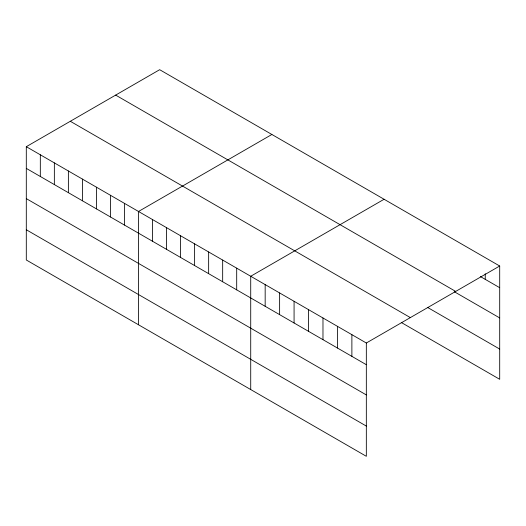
<?xml version="1.0" encoding="UTF-8"?>
<svg xmlns="http://www.w3.org/2000/svg" width="526" height="526" viewBox="0 0 526 526"><rect width="100%" height="100%" fill="white"/><g stroke="black" fill="none" stroke-linecap="round" stroke-linejoin="round"><path stroke-width="0.79" d="M26.3 146.695L366.333 343.011L366.333 456.305L26.3 259.989L26.3 146.695L159.667 69.695L499.7 266.011L499.7 379.305L401.292 322.491M271.876 134.478L138.509 211.478L138.509 324.772M384.092 199.262L250.718 276.262L250.718 389.556M366.333 343.011L499.7 266.011M480.429 276.577L499.7 287.702M115.654 95.107L455.687 291.424M454.28 291.706L499.7 317.928M427.441 307.355L499.7 349.073M70.313 121.289L410.346 317.599M26.3 168.386L366.333 364.702M26.3 198.618L366.333 394.927M26.3 229.757L366.333 426.073M485.248 273.737L485.248 279.359M351.881 334.667L351.881 356.358M337.429 326.324L337.429 348.015M322.977 317.98L322.977 339.671M308.525 309.636L308.525 331.327M294.073 301.293L294.073 322.984M279.622 292.949L279.622 314.64M265.17 284.605L265.17 306.296M236.693 268.168L236.693 289.859M222.669 260.068L222.669 281.758M208.644 251.967L208.644 273.658M194.613 243.873L194.613 265.564M180.589 235.773L180.589 257.464M166.564 227.679L166.564 249.363M152.533 219.579L152.533 241.27M124.484 203.384L124.484 225.069M110.46 195.284L110.46 216.975M96.429 187.184L96.429 208.875M82.404 179.09L82.404 200.781M68.38 170.989L68.38 192.68M54.356 162.889L54.356 184.58M40.324 154.795L40.324 176.486"/></g></svg>
